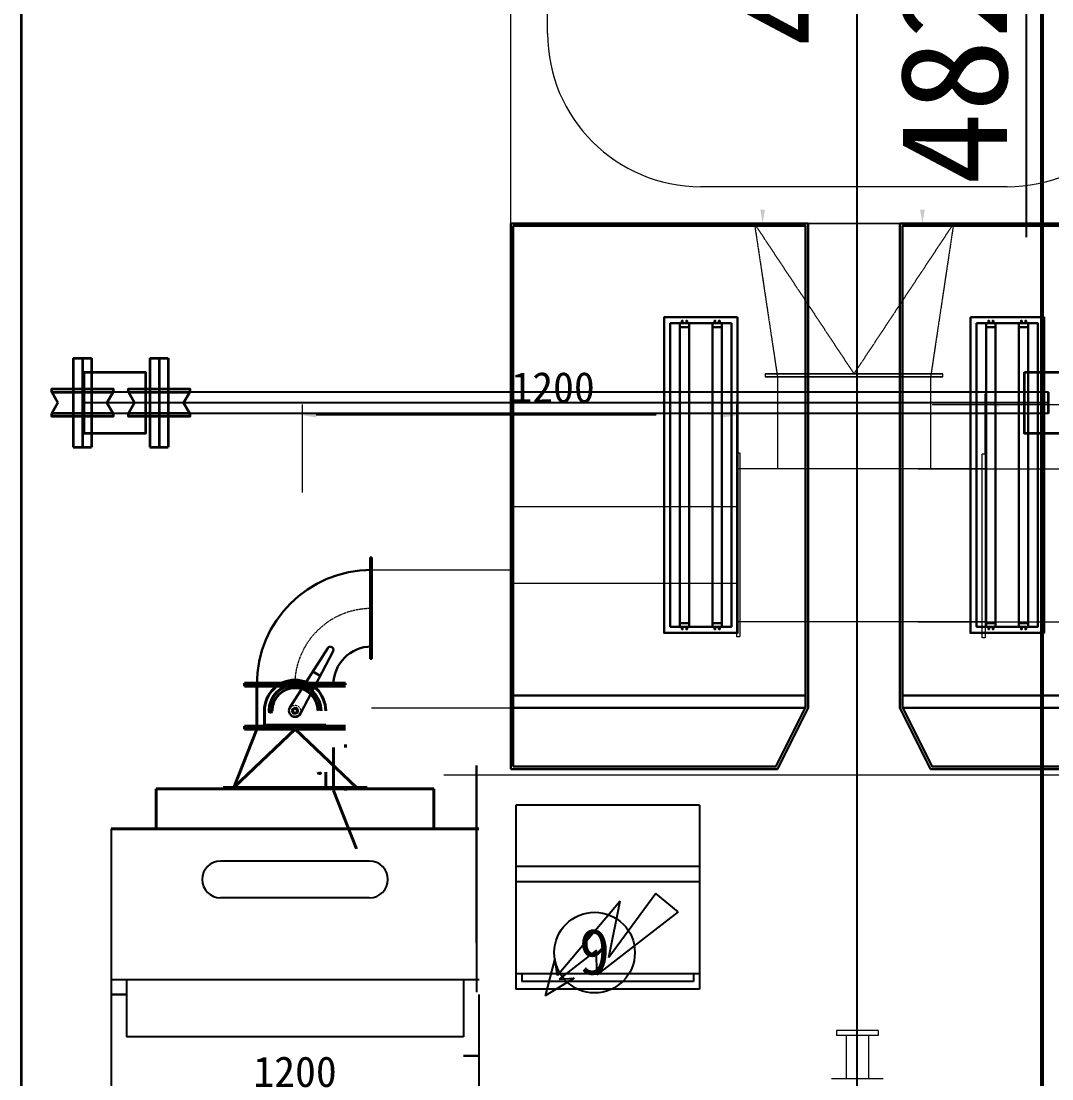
# Model space of a CAD drawing. Header units: millimetres. Extents: x -93009755325 to 1190721, y -74648 to 62868853516.
# Drawn here: x 248787 to 252151, y -24992 to -21541 of the extents above; entities that cross this region are included whole.
import ezdxf

# ---------------------------------------------------------------- set-up
doc = ezdxf.new("R2010")
doc.units = ezdxf.units.MM
doc.linetypes.add('CENTER', pattern=[50.8, 31.75, -6.35, 6.35, -6.35])
doc.linetypes.add('DASHED', pattern=[19.05, 12.7, -6.35])
doc.layers.get('Defpoints').update_dxf_attribs({"color": 8, "lineweight": 40})
for name, color, linetype in [('01', 7, 'Continuous'), ('LC-OBJEKT', 6, 'Continuous'), ('WINDOW_TEXT', 7, 'Continuous'), ('红线', 7, 'Continuous'), ('细实线', 3, 'Continuous')]:
    doc.layers.add(name, color=color, linetype=linetype)
for name, color, linetype, lineweight in [('01-粗实线', 7, 'Continuous', 30), ('02-中心线', 1, 'CENTER', 9), ('6尺寸层', 1, 'Continuous', 13), ('剖面线', 3, 'Continuous', 13), ('粗实线', 8, 'Continuous', 30), ('虚线', 4, 'DASHED', 20)]:
    doc.layers.add(name, color=color, linetype=linetype, lineweight=lineweight)
doc.dimstyles.new('ISO-350', dxfattribs={"dimtxt": 350, "dimasz": 200, "dimexe": 150, "dimexo": 50, "dimgap": 60, "dimtad": 1, "dimdsep": 46, "dimtxsty": 'Standard', "dimcen": 2.5, "dimadec": 0, "dimazin": 0, "dimtfac": 1, "dimtmove": 0, "dimatfit": 3, "dimfxl": 1, "dimarcsym": 0})

# ---------------------------------------------------------------- blocks, each defined once
blk = doc.blocks.new('asfadfadf')
at = {"lineweight": 13}
for p, q in [((-287123.1, -31490.6), (-287123.1, -31627.1)), ((-287123.1, -31490.6), (-287107.4, -31490.6)), ((-287123.1, -31490.6), (-287123.1, -31627.1)), ((-287123.1, -31490.6), (-287107.4, -31490.6)), ((-287123.1, -31490.6), (-287123.1, -31627.1)), ((-287123.1, -31490.6), (-287107.4, -31490.6)), ((-287123.1, -31490.6), (-287123.1, -31627.1)), ((-287123.1, -31490.6), (-287107.4, -31490.6)), ((-287107.4, -31490.6), (-287107.4, -31627.1)), ((-287107.4, -31490.6), (-287107.4, -31627.1)), ((-287107.4, -31490.6), (-287107.4, -31627.1)), ((-287107.4, -31490.6), (-287107.4, -31627.1)), ((-286965.7, -31474.9), (-286965.7, -31642.8)), ((-286965.7, -31474.9), (-286965.7, -31642.8)), ((-286965.7, -31474.9), (-286965.7, -31642.8)), ((-286965.7, -31474.9), (-286965.7, -31642.8)), ((-287107.4, -31522.1), (-286965.7, -31522.1)), ((-287107.4, -31522.1), (-286965.7, -31522.1)), ((-287107.4, -31522.1), (-286965.7, -31522.1)), ((-287107.4, -31522.1), (-286965.7, -31522.1)), ((-287107.4, -31595.6), (-286965.7, -31595.6)), ((-287107.4, -31595.6), (-286965.7, -31595.6)), ((-287107.4, -31595.6), (-286965.7, -31595.6)), ((-287107.4, -31595.6), (-286965.7, -31595.6)), ((-287123.1, -31627.1), (-287107.4, -31627.1)), ((-287123.1, -31627.1), (-287107.4, -31627.1)), ((-287123.1, -31627.1), (-287107.4, -31627.1)), ((-287123.1, -31627.1), (-287107.4, -31627.1))]:
    blk.add_line(p, q, dxfattribs=at)
blk = doc.blocks.new('srhsrhdgwagassga')
at = {"color": 5, "lineweight": 35}
for p, q in [((1221342.8, 28641), (1243592.3, 28641)), ((1221342.8, 28637), (1243592.3, 28637))]:
    blk.add_line(p, q, dxfattribs=at)
blk = doc.blocks.new('ethshzdSgszsnzb')
at = {"color": 2}
for p, q in [((1211004.4, -23016.4), (1207857.2, -23016.4)), ((1211004.4, -23051.4), (1207857.2, -23051.4)), ((1211004.4, -23086.4), (1207857.2, -23086.4))]:
    blk.add_line(p, q, dxfattribs=at)
at = {"color": 2, "lineweight": 35}
blk.add_line((1211004.4, -23086.4), (1211004.4, -23016.4), dxfattribs=at)
at = {"color": 6, "lineweight": 35}
for points in [[(1207857.2, -22951.4), (1208057.2, -22951.4), (1208057.2, -23151.4), (1207857.2, -23151.4)], [(1210926.4, -22951.4), (1211126.4, -22951.4), (1211126.4, -23151.4), (1210926.4, -23151.4)]]:
    blk.add_lwpolyline(points, close=True, dxfattribs=at)
blk = doc.blocks.new('灯管30W-DJW')
at = {"layer": '01-粗实线', "color": 2}
for points in [[(-495, 23.3), (-503.2, 23.3), (-503.2, 21), (-495, 21)], [(-495, 6.7), (-503.2, 6.7), (-503.2, 9), (-495, 9)], [(-495, 0), (495, 0), (495, 30), (-495, 30)], [(-495, 30), (-482.9, 30), (-482.9, 0), (-495, 0)], [(495, 30), (482.9, 30), (482.9, 0), (495, 0)], [(495, 23.3), (503.2, 23.3), (503.2, 21), (495, 21)], [(495, 6.7), (503.2, 6.7), (503.2, 9), (495, 9)]]:
    blk.add_lwpolyline(points, close=True, dxfattribs=at)
blk = doc.blocks.new('sdf12af')
at = {"layer": '粗实线'}
for p, q in [((-20, 0.9), (-10, 230.4)), ((20, 0.9), (10, 230.4)), ((-13.9, 140), (13.9, 140)), ((-16.1, 90), (16.1, 90)), ((0, 11.3), (-11.3, 0)), ((0, 11.3), (11.3, 0)), ((-11.3, 0), (0, -11.3)), ((11.3, 0), (0, -11.3))]:
    blk.add_line(p, q, dxfattribs=at)
blk.add_circle((0, 80), 3.5, dxfattribs=at)
for centre, radius, start, end in [((0, 230), 10, 2.4919, 177.5081), ((0, 0), 20, 177.5081, 2.4919)]:
    blk.add_arc(centre, radius, start, end, dxfattribs=at)
at = {"layer": '虚线', "ltscale": 0.5}
for centre, radius in [((0, 80), 7), ((0, 0), 18)]:
    blk.add_circle(centre, radius, dxfattribs=at)
blk = doc.blocks.new('A$C4AE13D6C')
at = {"layer": '01-粗实线'}
for p, q in [((0, 85), (0, 415)), ((5, 415), (0, 415)), ((5, 85), (5, 415)), ((0, 85), (5, 85)), ((85, 5), (415, 5)), ((85, 5), (85, 0)), ((85, 0), (415, 0)), ((415, 5), (415, 0))]:
    blk.add_line(p, q, dxfattribs=at)
for radius in [375, 125]:
    blk.add_arc((0, 0), radius, 0, 90, dxfattribs=at)
at = {"layer": '02-中心线', "color": 1, "linetype": 'CENTER', "lineweight": 9, "ltscale": 0.1}
blk.add_arc((0, 0), 250, 0, 90, dxfattribs=at)
blk = doc.blocks.new('srsshhdd')
at = {"color": 0, "lineweight": 35}
for p, q in [((1212023.7, -36809.4), (1212023.7, -37099.4)), ((1212023.7, -36809.4), (1212083.7, -36809.4)), ((1212053.7, -36809.4), (1212053.7, -37099.4)), ((1212083.7, -36809.4), (1212083.7, -37099.4)), ((1211973.7, -36954.4), (1211953.7, -36919.4)), ((1212153.7, -36919.4), (1212133.7, -36954.4)), ((1211973.7, -36954.4), (1211953.7, -36989.4)), ((1212133.7, -36954.4), (1212153.7, -36989.4)), ((1212023.7, -37099.4), (1212083.7, -37099.4))]:
    blk.add_line(p, q, dxfattribs=at)
for points in [[(1211953.7, -36919.4), (1211953.7, -36909.4), (1212153.7, -36909.4), (1212153.7, -36919.4)], [(1211953.7, -36919.4), (1212153.7, -36919.4)], [(1212153.7, -36989.4), (1211953.7, -36989.4)], [(1212153.7, -36989.4), (1212153.7, -36999.4), (1211953.7, -36999.4), (1211953.7, -36989.4)]]:
    blk.add_lwpolyline(points, dxfattribs=at)
blk = doc.blocks.new('dsdgssgg')
at = {"color": 0, "lineweight": 35}
for p in [(39.5, 2855), (289.5, 2855)]:
    blk.add_blockref('srsshhdd', p, dxfattribs=at)
blk = doc.blocks.new('*D556')
at = {"color": 0, "lineweight": -2, "transparency": 16777216}
for p, q in [((655872.1, 424121.6), (655872.1, 424321.6)), ((655483.9, 423921.6), (656022.1, 423921.6)), ((655872.1, 423921.6), (655872.1, 423439.6)), ((655483.9, 423439.6), (656022.1, 423439.6)), ((655872.1, 423239.6), (655872.1, 421986.3))]:
    blk.add_line(p, q, dxfattribs=at)
at = {"color": 0, "transparency": 16777216}
for points in [[(655838.8, 424121.6), (655905.5, 424121.6), (655872.1, 423921.6)], [(655838.8, 423239.6), (655905.5, 423239.6), (655872.1, 423439.6)]]:
    blk.add_solid(points, dxfattribs=at)
at = {"layer": 'Defpoints', "color": 0, "transparency": 16777216}
for p in [(655433.9, 423921.6), (655433.9, 423439.6), (655872.1, 423439.6)]:
    blk.add_point(p, dxfattribs=at)
at = {"color": 0, "transparency": 16777216, "insert": (655637.1, 422513), "char_height": 350, "attachment_point": 5, "rotation": 90}
blk.add_mtext('482', dxfattribs=at)
blk = doc.blocks.new('*D557')
at = {"color": 0, "lineweight": -2, "transparency": 16777216}
for p, q in [((656425.4, 423669.8), (656425.4, 423869.8)), ((656342.3, 423469.8), (656575.4, 423469.8)), ((656425.4, 423469.8), (656425.4, 422987.8)), ((656342.3, 422987.8), (656575.4, 422987.8)), ((656425.4, 422787.8), (656425.4, 421534.4))]:
    blk.add_line(p, q, dxfattribs=at)
at = {"color": 0, "transparency": 16777216}
for points in [[(656392.1, 423669.8), (656458.7, 423669.8), (656425.4, 423469.8)], [(656392.1, 422787.8), (656458.7, 422787.8), (656425.4, 422987.8)]]:
    blk.add_solid(points, dxfattribs=at)
at = {"layer": 'Defpoints', "color": 0, "transparency": 16777216}
for p in [(656292.3, 423469.8), (656292.3, 422987.8), (656425.4, 422987.8)]:
    blk.add_point(p, dxfattribs=at)
at = {"color": 0, "transparency": 16777216, "insert": (656190.4, 422061.1), "char_height": 350, "attachment_point": 5, "rotation": 90}
blk.add_mtext('482', dxfattribs=at)
blk = doc.blocks.new('ehherhaes')
at = {"color": 0, "lineweight": 35}
for p, q in [((653144.89, 427338.9), (653144.89, 418138.9)), ((653144.89, 427138.9), (653144.89, 417938.9))]:
    blk.add_line(p, q, dxfattribs=at)
at = {"color": 0, "linetype": 'ByBlock', "lineweight": 9}
for p, q in [((654743.094, 420178.777), (654743.094, 425178.777)), ((654863.094, 422198.777), (654863.094, 424558.777)), ((656363.094, 421698.777), (655363.094, 421698.777)), ((656983.094, 421578.777), (654743.094, 421578.777)), ((657827.636, 419778.777), (654524.89, 419778.777))]:
    blk.add_line(p, q, dxfattribs=at)
for p, q in [((654630.825, 419230.775), (654630.825, 419810.775)), ((654630.825, 419810.775), (654630.825, 419070.775)), ((653438.825, 419603.918), (653438.825, 419063.918)), ((654281.825, 419498.918), (653795.825, 419498.918)), ((654281.825, 419378.918), (653795.825, 419378.918)), ((654639.2, 419110.918), (653438.825, 419110.918)), ((654639.2, 419110.918), (653445.2, 419110.918)), ((653488.825, 419110.918, 0), (653488.825, 418924.846, 0)), ((653488.825, 419110.918, 0), (653488.825, 418924.846, 0)), ((654588.825, 418924.846, 0), (653488.825, 418924.846, 0)), ((654588.825, 418924.846, 0), (653488.825, 418924.846, 0))]:
    blk.add_line(p, q)
blk.add_lwpolyline([(654631.2, 419366.775), (654631.2, 419366.775), (654631.2, 419117.775)])
blk.add_lwpolyline([(654631.2, 419366.775), (654631.2, 419366.775), (654631.2, 419117.775)])
at = {"elevation": 0}
blk.add_lwpolyline([(654588.825, 419110.918), (654588.825, 418924.846)], dxfattribs=at)
blk.add_lwpolyline([(654588.825, 419110.918), (654588.825, 418924.846)], dxfattribs=at)
at = {"color": 6}
blk.add_circle((655016.284, 419200.332), 131.569, dxfattribs=at)
at = {"color": 0, "linetype": 'ByBlock', "lineweight": 9}
for centre, start, end in [((655363.094, 422198.777), 180, 270), ((656363.094, 422198.777), 270, 0)]:
    blk.add_arc(centre, 500, start, end, dxfattribs=at)
for centre, start, end in [((653795.825, 419438.918), 90, 270), ((654281.825, 419438.918), 270, 90)]:
    blk.add_arc(centre, 60, start, end)
at = {"layer": '01', "color": 0, "linetype": 'ByBlock', "lineweight": 40}
for p, q in [((654203.825, 420078.918), (653873.825, 420078.918)), ((653873.825, 420078.918), (653873.825, 420073.918)), ((654203.825, 420078.918), (653873.825, 420078.918)), ((653873.825, 420078.918), (653873.825, 420068.918)), ((654203.825, 420073.918), (653873.825, 420073.918)), ((654203.825, 420073.918), (653873.825, 420073.918)), ((653873.825, 420068.918), (653873.825, 420073.918)), ((654203.825, 420073.918), (653873.825, 420073.918)), ((654203.825, 420068.918), (653873.825, 420068.918)), ((654203.825, 420068.918), (653873.825, 420068.918)), ((653913.825, 420068.918), (653913.825, 419938.918)), ((653938.825, 419938.918), (653938.825, 419988.918)), ((653913.825, 419928.918), (653838.825, 419738.918)), ((653838.825, 419738.918), (654038.825, 419928.918)), ((654203.825, 419938.918), (653873.825, 419938.918)), ((653873.825, 419938.918), (653873.825, 419928.918)), ((654203.825, 419933.918), (653873.825, 419933.918)), ((653873.825, 419933.918), (653873.825, 419928.918)), ((654203.825, 419933.918), (653873.825, 419933.918)), ((653873.825, 419933.918), (654203.825, 419933.918)), ((653873.825, 419933.918), (653873.825, 419928.918)), ((654203.825, 419928.918), (653873.825, 419928.918)), ((654203.825, 419928.918), (653873.825, 419928.918)), ((653873.825, 419928.918), (654203.825, 419928.918)), ((653899.738, 419933.924), (654179.738, 419933.912)), ((653938.825, 419941.918), (654138.825, 419941.918)), ((653938.825, 419938.918), (654138.825, 419938.918)), ((654238.825, 419738.918), (654038.825, 419928.918)), ((654163.825, 419868.918), (654163.825, 419738.918)), ((654203.825, 419873.918), (654203.825, 419878.918)), ((654203.825, 419868.918), (654203.825, 419878.918)), ((654203.825, 419873.918), (654203.825, 419868.918)), ((654138.825, 419788.918), (654138.825, 419738.918)), ((654491.825, 419733.918), (653585.825, 419733.918)), ((653585.825, 419603.918), (653585.825, 419733.918)), ((653803.825, 419738.918), (654273.825, 419738.918)), ((653803.825, 419733.918), (653803.825, 419738.918)), ((653803.825, 419733.918), (654273.825, 419733.918)), ((654163.825, 419728.918), (654238.825, 419538.918)), ((654203.825, 419728.918), (654203.825, 419738.918)), ((654203.825, 419733.918), (654203.825, 419728.918)), ((654203.825, 419733.918), (654203.825, 419728.918)), ((654273.825, 419733.918), (654273.825, 419738.918)), ((654491.825, 419603.918), (654491.825, 419733.918)), ((654638.825, 419603.918), (653438.825, 419603.918))]:
    blk.add_line(p, q, dxfattribs=at)
blk.add_circle((654038.825, 419988.918), 8, dxfattribs=at)
for centre, radius, start, end in [((654038.825, 419988.918), 100, 0, 180), ((654038.825, 419988.918), 85, 0, 180), ((654038.825, 419988.918), 75, 0, 180), ((653958.825, 419988.918), 5, 180, 0), ((654118.825, 419788.918), 5, 180, 0)]:
    blk.add_arc(centre, radius, start, end, dxfattribs=at)
at = {"layer": '01-粗实线'}
for p, q in [((654751.094, 420038.777), (655705.094, 420038.777)), ((656975.094, 420038.777), (656021.094, 420038.777)), ((654751.094, 419998.777), (655704.15, 419998.777)), ((656975.094, 419998.777), (656022.038, 419998.777))]:
    blk.add_line(p, q, dxfattribs=at)
for points in [[(654743.094, 419798.777), (655613.094, 419798.777), (655713.094, 419998.777), (655713.094, 421578.777), (654743.094, 421578.777)], [(656983.094, 419798.777), (656113.094, 419798.777), (656013.094, 419998.777), (656013.094, 421578.777), (656983.094, 421578.777)], [(654751.094, 419806.777), (655608.15, 419806.777), (655705.094, 420000.665), (655705.094, 421570.777), (654751.094, 421570.777)], [(656975.094, 419806.777), (656118.038, 419806.777), (656021.094, 420000.665), (656021.094, 421570.777), (656975.094, 421570.777)]]:
    blk.add_lwpolyline(points, close=True, dxfattribs=at)
at = {"layer": '01-粗实线', "color": 1}
for points in [[(655483.094, 421273.005), (655483.094, 420243.005), (655243.094, 420243.005), (655243.094, 421273.005)], [(656243.094, 421273.005), (656243.094, 420243.005), (656483.094, 420243.005), (656483.094, 421273.005)], [(655463.094, 421253.005), (655463.094, 420263.005), (655263.094, 420263.005), (655263.094, 421253.005)], [(656263.094, 421253.005), (656263.094, 420263.005), (656463.094, 420263.005), (656463.094, 421253.005)]]:
    blk.add_lwpolyline(points, close=True, dxfattribs=at)
at = {"layer": '6尺寸层', "color": 0, "lineweight": 30}
for p, q in [((653438.825, 419063.918), (653488.825, 419063.918)), ((654638.825, 418863.918), (654588.85, 418863.918))]:
    blk.add_line(p, q, dxfattribs=at)
at = {"layer": 'LC-OBJEKT', "color": 0}
for p, q in [((654758.918, 419681.113), (654758.918, 419081.113)), ((655358.918, 419681.113), (654758.918, 419681.113)), ((655358.918, 419681.113), (654758.918, 419681.113)), ((655358.918, 419681.113), (655358.918, 419081.113)), ((655358.918, 419681.113), (655358.918, 419081.113)), ((654758.918, 419631.113), (654758.918, 419131.113)), ((655358.918, 419481.113), (654758.918, 419481.113)), ((655358.918, 419481.113), (654758.918, 419481.113)), ((655358.918, 419431.113), (654758.918, 419431.113)), ((655358.918, 419431.113), (654758.918, 419431.113)), ((655215.926, 419393.198), (655062.853, 419184.181)), ((655215.926, 419393.198), (655062.853, 419184.181)), ((655288.638, 419332.916), (655215.926, 419393.198)), ((655288.638, 419332.916), (655215.926, 419393.198)), ((655099.705, 419368.334), (654894.815, 419125.082)), ((655099.705, 419368.334), (654894.815, 419125.082)), ((655062.853, 419184.181), (655099.705, 419368.334)), ((655062.853, 419184.181), (655099.705, 419368.334)), ((655288.638, 419332.916), (655023.55, 419127.118)), ((655288.638, 419332.916), (655023.55, 419127.118)), ((655022.406, 419208.241), (654901.077, 419113.72)), ((655022.406, 419208.241), (654901.077, 419113.72)), ((655023.55, 419127.118), (655022.406, 419208.241)), ((655023.55, 419127.118), (655022.406, 419208.241)), ((654886.739, 419181.037), (654854.54, 419059.196)), ((654886.739, 419181.037), (654854.54, 419059.196)), ((654894.815, 419125.082), (654886.739, 419181.037)), ((654894.815, 419125.082), (654886.739, 419181.037)), ((655358.918, 419131.113), (654758.918, 419131.113)), ((655358.918, 419131.113), (654758.918, 419131.113)), ((654778.918, 419131.113), (654778.918, 419106.113)), ((654778.918, 419131.113), (654778.918, 419106.113)), ((655338.918, 419131.113), (655338.918, 419106.113)), ((655338.918, 419131.113), (655338.918, 419106.113)), ((655338.918, 419106.113), (654778.918, 419106.113)), ((655338.918, 419106.113), (654778.918, 419106.113)), ((654949.751, 419116.547), (654854.54, 419059.196)), ((654949.751, 419116.547), (654854.54, 419059.196)), ((654901.077, 419113.72), (654949.751, 419116.547)), ((654901.077, 419113.72), (654949.751, 419116.547)), ((655358.918, 419081.113), (654758.918, 419081.113)), ((655358.918, 419081.113), (654758.918, 419081.113))]:
    blk.add_line(p, q, dxfattribs=at)
at = {"layer": '剖面线', "color": 3, "ltscale": 0.05}
for p, q in [((656290.896, 420826.818), (656290.896, 421023.515)), ((654062.691, 420701.431), (654062.691, 420988.438)), ((655480.892, 420830.634), (655480.892, 420988.438)), ((656117.692, 420988.515), (657487.307, 420988.515)), ((655217.688, 420953.438), (654107.691, 420953.438))]:
    blk.add_line(p, q, dxfattribs=at)
at = {"layer": '剖面线', "color": 3, "lineweight": 35, "ltscale": 0.05}
for points in [[(656335.896, 420996.015), (656335.896, 420981.015), (656290.896, 420988.515)], [(654107.691, 420960.938), (654107.691, 420945.938), (654062.691, 420953.438)], [(655435.892, 420960.938), (655435.892, 420945.938), (655480.892, 420953.438)]]:
    blk.add_solid(points, dxfattribs=at)
at = {"layer": '红线', "color": 0, "lineweight": 9}
for p, q in [((654289.036, 420448.777), (654751.094, 420448.777)), ((654288.825, 419998.777), (654751.094, 419998.777))]:
    blk.add_line(p, q, dxfattribs=at)
at = {"layer": '细实线', "ltscale": 10}
for p, q in [((655483.893, 421578.777), (655599.865, 421578.777)), ((656181.133, 421578.777), (656051.269, 421578.777))]:
    blk.add_line(p, q, dxfattribs=at)
at = {"layer": '细实线'}
for p, q in [((653438.825, 419063.918), (653438.825, 418685.924)), ((654638.825, 419063.918), (654638.825, 418685.924))]:
    blk.add_line(p, q, dxfattribs=at)
at = {"layer": '细实线', "lineweight": 35, "ltscale": 10}
for points in [[(655557.365, 421623.777), (655572.365, 421623.777), (655564.865, 421578.777)], [(656078.769, 421623.777), (656093.769, 421623.777), (656086.269, 421578.777)]]:
    blk.add_solid(points, dxfattribs=at)
at = {"layer": '虚线', "ltscale": 0.1}
for p, q in [((655498.094, 421578.777), (656228.094, 421578.777)), ((655538.094, 421578.777), (655613.094, 421078.777)), ((655863.094, 421088.777), (655538.094, 421578.777)), ((656188.094, 421578.777), (655863.094, 421088.777)), ((656188.094, 421578.777), (656113.094, 421078.777)), ((656153.094, 421088.777), (655573.094, 421088.777)), ((655573.094, 421088.777), (656153.094, 421088.777)), ((655573.094, 421088.777), (655573.094, 421078.777)), ((655573.094, 421078.777), (656153.094, 421078.777)), ((656153.094, 421078.777), (655573.094, 421078.777)), ((655573.094, 421078.777), (656153.094, 421078.777)), ((655613.094, 421078.777), (655613.094, 420778.726)), ((656113.094, 421078.777), (656113.094, 420778.726)), ((656153.094, 421078.777), (656153.094, 421088.777)), ((655480.892, 420230.634), (655480.892, 420830.634)), ((655480.892, 420830.634), (655490.892, 420830.634)), ((655490.892, 420830.634), (655490.892, 420230.634)), ((656280.896, 420826.818), (656290.896, 420826.818)), ((656280.896, 420226.818), (656280.896, 420826.818)), ((656290.896, 420826.818), (656290.896, 420226.818)), ((656290.896, 420778.726), (655480.892, 420778.726)), ((656072.692, 420778.726), (657522.307, 420778.726)), ((654743.094, 420655.634), (655480.892, 420655.634)), ((654743.094, 420405.634), (655480.892, 420405.634)), ((656290.896, 420278.726), (655480.892, 420278.726)), ((656072.692, 420278.726), (657532.307, 420278.726)), ((655490.892, 420230.634), (655480.892, 420230.634)), ((656290.896, 420226.818), (656280.896, 420226.818))]:
    blk.add_line(p, q, dxfattribs=at)
at = {"color": 0, "lineweight": 35}
blk.add_blockref('dsdgssgg', (-558748.281, 455093.283), dxfattribs=at)
at = {"extrusion": (0, 0, -1), "zscale": -1, "rotation": 0.0322993659860264}
blk.add_blockref('A$C4AE13D6C', (-654288.824, 420073.777), dxfattribs=at)
at = {"layer": '01', "color": 0, "linetype": 'ByBlock', "lineweight": 40, "rotation": 330.0000000015588}
blk.add_blockref('sdf12af', (654038.825, 419988.918), dxfattribs=at)
at = {"layer": '01-粗实线', "extrusion": (0, 0, -1), "zscale": -1, "rotation": 270}
blk.add_blockref('灯管30W-DJW', (-655324.803, 420758.005), dxfattribs=at)
at = {"layer": '01-粗实线', "rotation": 270}
for p in [(655401.385, 420758.005), (656401.385, 420758.005)]:
    blk.add_blockref('灯管30W-DJW', p, dxfattribs=at)
at = {"layer": '01-粗实线', "xscale": -1, "rotation": 90}
blk.add_blockref('灯管30W-DJW', (656324.803, 420758.005), dxfattribs=at)
at = {"color": 6, "insert": (655016.284, 419200.332), "char_height": 150, "width": 407.76144, "attachment_point": 5, "rotation": 180.00435}
blk.add_mtext('6', dxfattribs=at)
at = {"layer": '剖面线', "color": 3, "ltscale": 0.05, "insert": (654880.893, 421043.438), "char_height": 100, "attachment_point": 5}
blk.add_mtext('1200', dxfattribs=at)
at = {"layer": '细实线', "insert": (654038.825, 418810.924), "char_height": 100, "attachment_point": 5}
blk.add_mtext('1200', dxfattribs=at)
for base, p1, p2, picture, middle in [((655872.117, 423439.623), (655433.859, 423921.623), (655433.859, 423439.623), '*D556', (655637.117, 422512.957)), ((656425.389, 422987.777), (656292.294, 423469.777), (656292.294, 422987.777), '*D557', (656190.389, 422061.11))]:
    dim = blk.add_linear_dim(base=base, p1=p1, p2=p2, angle=90, dimstyle='ISO-350')
    dim.commit()
    dim.dimension.update_dxf_attribs({"geometry": picture, "text_midpoint": middle})

msp = doc.modelspace()

# ---------------------------------------------------------------- linework, layer by layer
at = {"layer": 'WINDOW_TEXT', "color": 250, "lineweight": -3}
msp.add_line((251515.799, -26872.921), (251515.799, -4143.101), dxfattribs=at)

# ---------------------------------------------------------------- block references
at = {"color": 250, "lineweight": -3, "rotation": 270}
for name, p in [('asfadfadf', (283074.654, -311957.442)), ('srhsrhdgwagassga', (223478.75, 1216650.936))]:
    msp.add_blockref(name, p, dxfattribs=at)
at = {"color": 250, "lineweight": -3}
for name, p in [('ehherhaes', (-404357.944, -443780.002)), ('ethshzdSgszsnzb', (-958864.669, 265.281))]:
    msp.add_blockref(name, p, dxfattribs=at)

doc.saveas('drawing.dxf')
